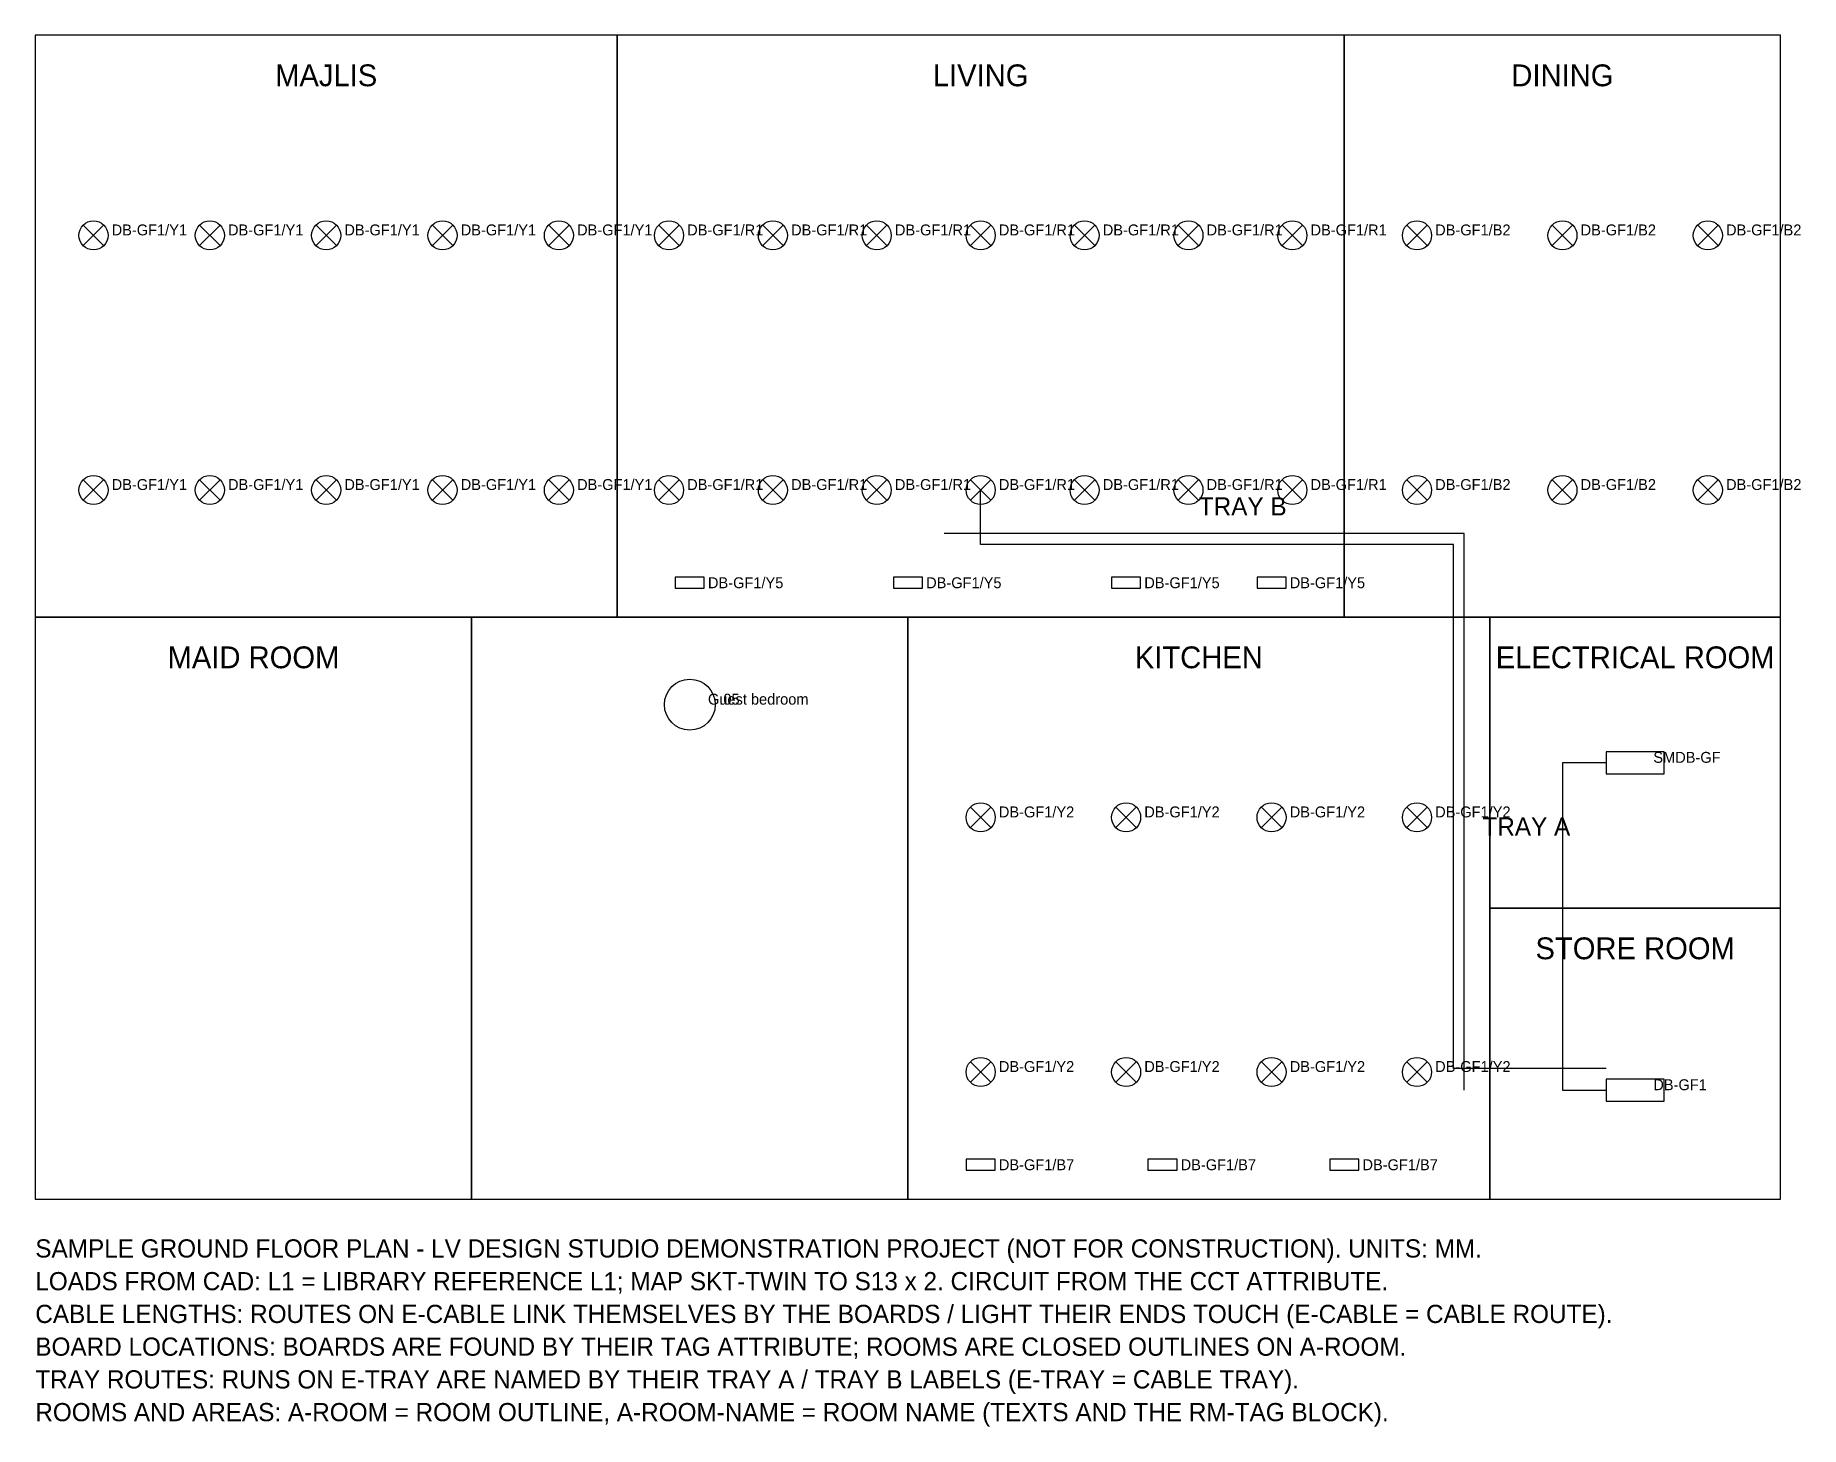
# Model space of a CAD drawing. Header units: millimetres. Extents: x 0 to 24277, y -3125 to 16000.
import ezdxf
from ezdxf.enums import TextEntityAlignment as Align

# ---------------------------------------------------------------- set-up
doc = ezdxf.new("R2010")
doc.units = ezdxf.units.MM
doc.layers.get('0').update_dxf_attribs({"linetype": 'CONTINUOUS'})
for name, color, linetype in [('A-ROOM', 9, 'CONTINUOUS'), ('A-ROOM-NAME', 7, 'CONTINUOUS'), ('A-WALL', 8, 'CONTINUOUS'), ('E-BOARD', 1, 'CONTINUOUS'), ('E-CABLE', 6, 'CONTINUOUS'), ('E-LIGHT', 2, 'CONTINUOUS'), ('E-POWER', 3, 'CONTINUOUS'), ('E-TRAY', 4, 'CONTINUOUS'), ('NOTES', 7, 'CONTINUOUS')]:
    doc.layers.add(name, color=color, linetype=linetype)

# ---------------------------------------------------------------- blocks, each defined once
blk = doc.blocks.new('RM-TAG')
blk.add_circle((0, 0), 350)
for tag, p in [('NAME', (250, 450)), ('NO', (250, -150))]:
    blk.add_attdef(tag, p, '', height=150)
blk = doc.blocks.new('DB-PANEL')
blk.add_lwpolyline([(-400, -150), (400, -150), (400, 150), (-400, 150)], close=True)
blk.add_attdef('TAG', (250, 250), '', height=150)
blk = doc.blocks.new('L1')
for p, q in [((-140, -140), (140, 140)), ((-140, 140), (140, -140))]:
    blk.add_line(p, q)
blk.add_circle((0, 0), 200)
blk.add_attdef('CCT', (250, 0), '', height=150)
blk = doc.blocks.new('SKT-TWIN')
blk.add_lwpolyline([(-200, 0), (200, 0), (200, 150), (-200, 150)], close=True)
blk.add_attdef('CCT', (250, 0), '', height=150)

msp = doc.modelspace()

# ---------------------------------------------------------------- linework, layer by layer
at = {"layer": 'A-ROOM'}
for points in [[(0, 8000), (8000, 8000), (8000, 16000), (0, 16000)], [(8000, 8000), (18000, 8000), (18000, 16000), (8000, 16000)], [(18000, 8000), (24000, 8000), (24000, 16000), (18000, 16000)], [(0, 0), (6000, 0), (6000, 8000), (0, 8000)], [(6000, 0), (12000, 0), (12000, 8000), (6000, 8000)], [(12000, 0), (20000, 0), (20000, 8000), (12000, 8000)], [(20000, 4000), (24000, 4000), (24000, 8000), (20000, 8000)], [(20000, 0), (24000, 0), (24000, 4000), (20000, 4000)]]:
    msp.add_lwpolyline(points, close=True, dxfattribs=at)
at = {"layer": 'A-WALL'}
msp.add_lwpolyline([(0, 0), (24000, 0), (24000, 16000), (0, 16000)], close=True, dxfattribs=at)
at = {"layer": 'E-CABLE'}
for points in [[(21600, 1800), (19500, 1800), (19500, 9000), (13000, 9000), (13000, 9750)], [(21600, 6000), (21000, 6000), (21000, 1500), (21600, 1500)]]:
    msp.add_lwpolyline(points, dxfattribs=at)
at = {"layer": 'E-TRAY'}
for points in [[(19650, 9150), (12500, 9150)], [(19650, 1500), (19650, 9150)]]:
    msp.add_lwpolyline(points, dxfattribs=at)

# ---------------------------------------------------------------- block references
at = {"layer": 'A-ROOM-NAME'}
ref = msp.add_blockref('RM-TAG', (9000, 6800), dxfattribs=at)
ref.add_attrib('NAME', 'Guest bedroom', (9250, 6800), dxfattribs={"height": 150})
ref.add_attrib('NO', 'G.05', (9250, 6800), dxfattribs={"height": 150})
at = {"layer": 'E-BOARD'}
ref = msp.add_blockref('DB-PANEL', (22000, 6000), dxfattribs=at)
ref.add_attrib('TAG', 'SMDB-GF', (22250, 6000), dxfattribs={"height": 150})
ref = msp.add_blockref('DB-PANEL', (22000, 1500), dxfattribs=at)
ref.add_attrib('TAG', 'DB-GF1', (22250, 1500), dxfattribs={"height": 150})
at = {"layer": 'E-LIGHT'}
ref = msp.add_blockref('L1', (800, 13250), dxfattribs=at)
ref.add_attrib('CCT', 'DB-GF1/Y1', (1050, 13250), dxfattribs={"height": 150})
ref = msp.add_blockref('L1', (2400, 13250), dxfattribs=at)
ref.add_attrib('CCT', 'DB-GF1/Y1', (2650, 13250), dxfattribs={"height": 150})
ref = msp.add_blockref('L1', (4000, 13250), dxfattribs=at)
ref.add_attrib('CCT', 'DB-GF1/Y1', (4250, 13250), dxfattribs={"height": 150})
ref = msp.add_blockref('L1', (5600, 13250), dxfattribs=at)
ref.add_attrib('CCT', 'DB-GF1/Y1', (5850, 13250), dxfattribs={"height": 150})
ref = msp.add_blockref('L1', (7200, 13250), dxfattribs=at)
ref.add_attrib('CCT', 'DB-GF1/Y1', (7450, 13250), dxfattribs={"height": 150})
ref = msp.add_blockref('L1', (8714, 13250), dxfattribs=at)
ref.add_attrib('CCT', 'DB-GF1/R1', (8964, 13250), dxfattribs={"height": 150})
ref = msp.add_blockref('L1', (10143, 13250), dxfattribs=at)
ref.add_attrib('CCT', 'DB-GF1/R1', (10393, 13250), dxfattribs={"height": 150})
ref = msp.add_blockref('L1', (11571, 13250), dxfattribs=at)
ref.add_attrib('CCT', 'DB-GF1/R1', (11821, 13250), dxfattribs={"height": 150})
ref = msp.add_blockref('L1', (13000, 13250), dxfattribs=at)
ref.add_attrib('CCT', 'DB-GF1/R1', (13250, 13250), dxfattribs={"height": 150})
ref = msp.add_blockref('L1', (14429, 13250), dxfattribs=at)
ref.add_attrib('CCT', 'DB-GF1/R1', (14679, 13250), dxfattribs={"height": 150})
ref = msp.add_blockref('L1', (15857, 13250), dxfattribs=at)
ref.add_attrib('CCT', 'DB-GF1/R1', (16107, 13250), dxfattribs={"height": 150})
ref = msp.add_blockref('L1', (17286, 13250), dxfattribs=at)
ref.add_attrib('CCT', 'DB-GF1/R1', (17536, 13250), dxfattribs={"height": 150})
ref = msp.add_blockref('L1', (19000, 13250), dxfattribs=at)
ref.add_attrib('CCT', 'DB-GF1/B2', (19250, 13250), dxfattribs={"height": 150})
ref = msp.add_blockref('L1', (21000, 13250), dxfattribs=at)
ref.add_attrib('CCT', 'DB-GF1/B2', (21250, 13250), dxfattribs={"height": 150})
ref = msp.add_blockref('L1', (23000, 13250), dxfattribs=at)
ref.add_attrib('CCT', 'DB-GF1/B2', (23250, 13250), dxfattribs={"height": 150})
ref = msp.add_blockref('L1', (800, 9750), dxfattribs=at)
ref.add_attrib('CCT', 'DB-GF1/Y1', (1050, 9750), dxfattribs={"height": 150})
ref = msp.add_blockref('L1', (2400, 9750), dxfattribs=at)
ref.add_attrib('CCT', 'DB-GF1/Y1', (2650, 9750), dxfattribs={"height": 150})
ref = msp.add_blockref('L1', (4000, 9750), dxfattribs=at)
ref.add_attrib('CCT', 'DB-GF1/Y1', (4250, 9750), dxfattribs={"height": 150})
ref = msp.add_blockref('L1', (5600, 9750), dxfattribs=at)
ref.add_attrib('CCT', 'DB-GF1/Y1', (5850, 9750), dxfattribs={"height": 150})
ref = msp.add_blockref('L1', (7200, 9750), dxfattribs=at)
ref.add_attrib('CCT', 'DB-GF1/Y1', (7450, 9750), dxfattribs={"height": 150})
ref = msp.add_blockref('L1', (8714, 9750), dxfattribs=at)
ref.add_attrib('CCT', 'DB-GF1/R1', (8964, 9750), dxfattribs={"height": 150})
ref = msp.add_blockref('L1', (10143, 9750), dxfattribs=at)
ref.add_attrib('CCT', 'DB-GF1/R1', (10393, 9750), dxfattribs={"height": 150})
ref = msp.add_blockref('L1', (11571, 9750), dxfattribs=at)
ref.add_attrib('CCT', 'DB-GF1/R1', (11821, 9750), dxfattribs={"height": 150})
ref = msp.add_blockref('L1', (13000, 9750), dxfattribs=at)
ref.add_attrib('CCT', 'DB-GF1/R1', (13250, 9750), dxfattribs={"height": 150})
ref = msp.add_blockref('L1', (14429, 9750), dxfattribs=at)
ref.add_attrib('CCT', 'DB-GF1/R1', (14679, 9750), dxfattribs={"height": 150})
ref = msp.add_blockref('L1', (15857, 9750), dxfattribs=at)
ref.add_attrib('CCT', 'DB-GF1/R1', (16107, 9750), dxfattribs={"height": 150})
ref = msp.add_blockref('L1', (17286, 9750), dxfattribs=at)
ref.add_attrib('CCT', 'DB-GF1/R1', (17536, 9750), dxfattribs={"height": 150})
ref = msp.add_blockref('L1', (19000, 9750), dxfattribs=at)
ref.add_attrib('CCT', 'DB-GF1/B2', (19250, 9750), dxfattribs={"height": 150})
ref = msp.add_blockref('L1', (21000, 9750), dxfattribs=at)
ref.add_attrib('CCT', 'DB-GF1/B2', (21250, 9750), dxfattribs={"height": 150})
ref = msp.add_blockref('L1', (23000, 9750), dxfattribs=at)
ref.add_attrib('CCT', 'DB-GF1/B2', (23250, 9750), dxfattribs={"height": 150})
ref = msp.add_blockref('L1', (13000, 5250), dxfattribs=at)
ref.add_attrib('CCT', 'DB-GF1/Y2', (13250, 5250), dxfattribs={"height": 150})
ref = msp.add_blockref('L1', (15000, 5250), dxfattribs=at)
ref.add_attrib('CCT', 'DB-GF1/Y2', (15250, 5250), dxfattribs={"height": 150})
ref = msp.add_blockref('L1', (17000, 5250), dxfattribs=at)
ref.add_attrib('CCT', 'DB-GF1/Y2', (17250, 5250), dxfattribs={"height": 150})
ref = msp.add_blockref('L1', (19000, 5250), dxfattribs=at)
ref.add_attrib('CCT', 'DB-GF1/Y2', (19250, 5250), dxfattribs={"height": 150})
ref = msp.add_blockref('L1', (13000, 1750), dxfattribs=at)
ref.add_attrib('CCT', 'DB-GF1/Y2', (13250, 1750), dxfattribs={"height": 150})
ref = msp.add_blockref('L1', (15000, 1750), dxfattribs=at)
ref.add_attrib('CCT', 'DB-GF1/Y2', (15250, 1750), dxfattribs={"height": 150})
ref = msp.add_blockref('L1', (17000, 1750), dxfattribs=at)
ref.add_attrib('CCT', 'DB-GF1/Y2', (17250, 1750), dxfattribs={"height": 150})
ref = msp.add_blockref('L1', (19000, 1750), dxfattribs=at)
ref.add_attrib('CCT', 'DB-GF1/Y2', (19250, 1750), dxfattribs={"height": 150})
at = {"layer": 'E-POWER'}
ref = msp.add_blockref('SKT-TWIN', (9000, 8400), dxfattribs=at)
ref.add_attrib('CCT', 'DB-GF1/Y5', (9250, 8400), dxfattribs={"height": 150})
ref = msp.add_blockref('SKT-TWIN', (12000, 8400), dxfattribs=at)
ref.add_attrib('CCT', 'DB-GF1/Y5', (12250, 8400), dxfattribs={"height": 150})
ref = msp.add_blockref('SKT-TWIN', (15000, 8400), dxfattribs=at)
ref.add_attrib('CCT', 'DB-GF1/Y5', (15250, 8400), dxfattribs={"height": 150})
ref = msp.add_blockref('SKT-TWIN', (17000, 8400), dxfattribs=at)
ref.add_attrib('CCT', 'DB-GF1/Y5', (17250, 8400), dxfattribs={"height": 150})
ref = msp.add_blockref('SKT-TWIN', (13000, 400), dxfattribs=at)
ref.add_attrib('CCT', 'DB-GF1/B7', (13250, 400), dxfattribs={"height": 150})
ref = msp.add_blockref('SKT-TWIN', (15500, 400), dxfattribs=at)
ref.add_attrib('CCT', 'DB-GF1/B7', (15750, 400), dxfattribs={"height": 150})
ref = msp.add_blockref('SKT-TWIN', (18000, 400), dxfattribs=at)
ref.add_attrib('CCT', 'DB-GF1/B7', (18250, 400), dxfattribs={"height": 150})

# ---------------------------------------------------------------- texts
at = {"layer": 'A-ROOM-NAME'}
for s, p in [('MAJLIS', (4000, 15300)), ('LIVING', (13000, 15300)), ('DINING', (21000, 15300)), ('MAID ROOM', (3000, 7300)), ('KITCHEN', (16000, 7300)), ('ELECTRICAL ROOM', (22000, 7300)), ('STORE ROOM', (22000, 3300))]:
    msp.add_text(s, height=300, dxfattribs=at).set_placement(p, align=Align.CENTER)
at = {"layer": 'E-TRAY'}
for s, p in [('TRAY B', (16000, 9400)), ('TRAY A', (19900, 5000))]:
    msp.add_text(s, height=250, dxfattribs=at).set_placement(p)
at = {"layer": 'NOTES'}
for s, p in [('SAMPLE GROUND FLOOR PLAN - LV DESIGN STUDIO DEMONSTRATION PROJECT (NOT FOR CONSTRUCTION). UNITS: MM.', (0, -800)), ('LOADS FROM CAD: L1 = LIBRARY REFERENCE L1; MAP SKT-TWIN TO S13 x 2. CIRCUIT FROM THE CCT ATTRIBUTE.', (0, -1250)), ('CABLE LENGTHS: ROUTES ON E-CABLE LINK THEMSELVES BY THE BOARDS / LIGHT THEIR ENDS TOUCH (E-CABLE = CABLE ROUTE).', (0, -1700)), ('BOARD LOCATIONS: BOARDS ARE FOUND BY THEIR TAG ATTRIBUTE; ROOMS ARE CLOSED OUTLINES ON A-ROOM.', (0, -2150)), ('TRAY ROUTES: RUNS ON E-TRAY ARE NAMED BY THEIR TRAY A / TRAY B LABELS (E-TRAY = CABLE TRAY).', (0, -2600)), ('ROOMS AND AREAS: A-ROOM = ROOM OUTLINE, A-ROOM-NAME = ROOM NAME (TEXTS AND THE RM-TAG BLOCK).', (0, -3050))]:
    msp.add_text(s, height=250, dxfattribs=at).set_placement(p)

doc.saveas('drawing.dxf')
